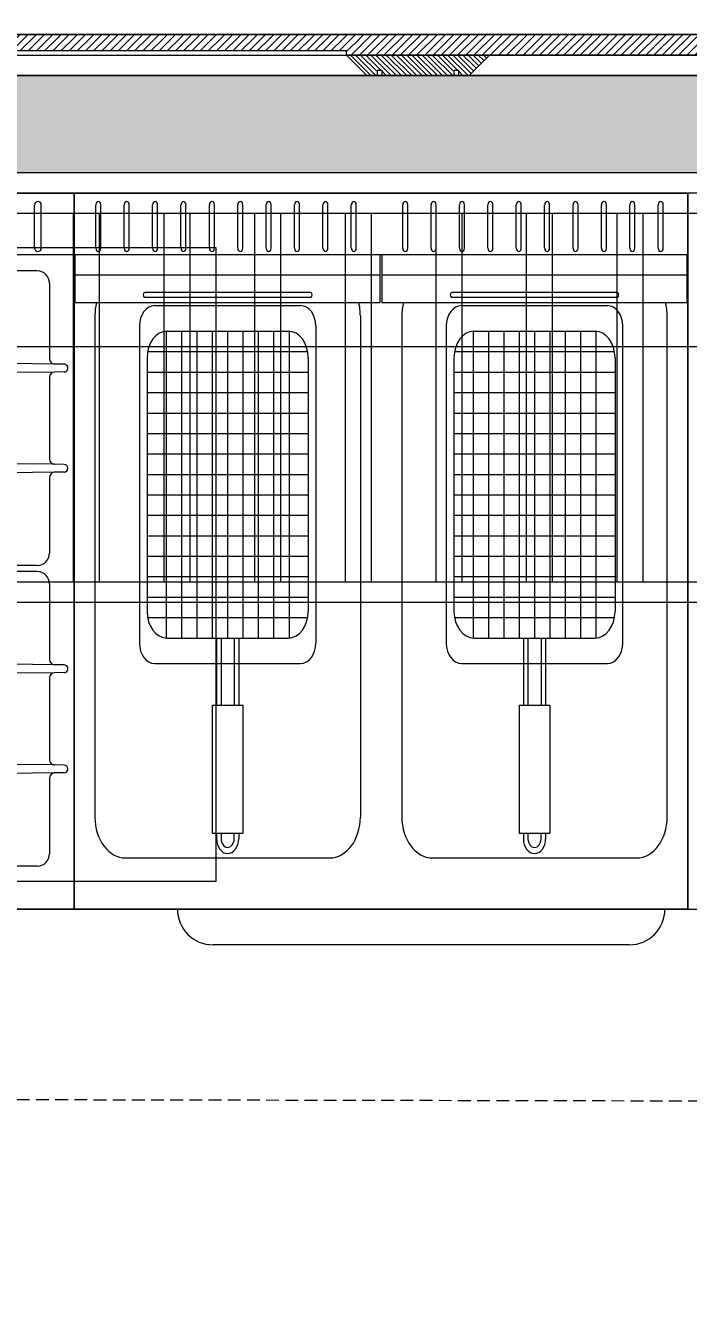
# Model space of a CAD drawing. Header units: millimetres. Extents: x 29001 to 40804, y -8833 to -5892.
# Drawn here: x 35802.4 to 35867.2, y -6212.3 to -6088.4 of the extents above; entities that cross this region are included whole.
import ezdxf

# ---------------------------------------------------------------- set-up
doc = ezdxf.new("R2010")
doc.units = ezdxf.units.MM
doc.linetypes.add('DASHED2', pattern=[0.375, 0.25, -0.125])
doc.layers.get('0').update_dxf_attribs({"lineweight": 0})
doc.layers.get('Defpoints').update_dxf_attribs({"lineweight": 0})
for name, color, linetype, lineweight in [('mutfak-Ekipman', 4, 'Continuous', 0), ('S2000-davlumbaz', 102, 'DASHED2', 0), ('wipeout', 254, 'Continuous', 0), ('xxx_Auto_Kaplama_Ahşap', 34, 'Continuous', 0), ('xxx_Auto_Kaplama_Ahşap Tarama', 16, 'Continuous', 0), ('xxx_Auto_Kaplama_Ayna', 173, 'Continuous', 0), ('xxx_Auto_Kaplama_Mermer', 23, 'Continuous', 0), ('xxx_Auto_Kaplama_Mermer Tarama @ 1', 45, 'Continuous', 0), ('xxx_Auto_Olcu_Ic', 33, 'Continuous', 0)]:
    doc.layers.add(name, color=color, linetype=linetype, lineweight=lineweight)
doc.styles.add('AUTOBAN', font='')
doc.styles.get('AUTOBAN').set_extended_font_data('Helvetica Normal Tr')
doc.dimstyles.new('AUTO_DIM_1-20', dxfattribs={"dimtxt": 4, "dimasz": 0.75, "dimexe": 2, "dimexo": 10, "dimgap": 0.2, "dimtad": 1, "dimdec": 0, "dimrnd": 0.5, "dimdsep": 46, "dimtxsty": 'AUTOBAN', "dimblk": 'ARCHTICK', "dimcen": 2, "dimclrd": 256, "dimclre": 256, "dimclrt": 256, "dimadec": 0, "dimazin": 0, "dimtfac": 1, "dimtdec": 0, "dimtix": 1, "dimtofl": 0, "dimtmove": 1, "dimatfit": 3, "dimfxl": 1, "dimtolj": 1, "dimtzin": 0, "dimlwd": -1, "dimlwe": -1, "dimarcsym": 0})

# ---------------------------------------------------------------- blocks, each defined once
blk = doc.blocks.new('6 AÇIK ATEŞ OCAK 120.70')
at = {"color": 4}
for p, q in [((-11203.34, 12845.19), (-11133.34, 12845.19)), ((-11203.34, 12765.19), (-11203.34, 12845.19)), ((-11203.34, 12845.19), (-11133.34, 12845.19)), ((-11203.34, 12765.19), (-11203.34, 12845.19)), ((-11197.34, 12765.19), (-11197.34, 12845.19)), ((-11197.34, 12765.19), (-11197.34, 12845.19)), ((-11133.34, 12797.19), (-11133.34, 12845.19)), ((-11133.34, 12845.19), (-11133.34, 12765.19)), ((-11133.34, 12845.19), (-11133.34, 12765.19))]:
    blk.add_line(p, q, dxfattribs=at)
at = {"color": 251, "lineweight": 9}
for p, q in [((-11186.62, 12844.19), (-11186.63, 12843.26)), ((-11185.87, 12844.19), (-11185.85, 12843.26)), ((-11176.82, 12844.19), (-11176.83, 12843.26)), ((-11176.07, 12844.19), (-11176.05, 12843.26)), ((-11157.22, 12844.19), (-11157.23, 12843.26)), ((-11156.47, 12844.19), (-11156.45, 12843.26)), ((-11147.42, 12844.19), (-11147.43, 12843.26)), ((-11146.67, 12844.19), (-11146.65, 12843.26)), ((-11194.54, 12842.77), (-11187.13, 12842.77)), ((-11186.63, 12843.22), (-11186.68, 12838.98)), ((-11185.85, 12843.22), (-11185.8, 12838.98)), ((-11185.35, 12842.77), (-11177.33, 12842.77)), ((-11176.83, 12843.22), (-11176.88, 12838.98)), ((-11176.05, 12843.22), (-11176, 12838.98)), ((-11175.55, 12842.77), (-11168.15, 12842.77)), ((-11165.14, 12842.77), (-11157.73, 12842.77)), ((-11157.23, 12843.22), (-11157.28, 12838.98)), ((-11156.45, 12843.22), (-11156.4, 12838.98)), ((-11155.95, 12842.77), (-11147.93, 12842.77)), ((-11147.43, 12843.22), (-11147.48, 12838.98)), ((-11146.65, 12843.22), (-11146.6, 12838.98)), ((-11146.15, 12842.77), (-11138.75, 12842.77)), ((-11197.97, 12841.96), (-11202.19, 12841.96)), ((-11197.97, 12841.96), (-11202.19, 12841.96)), ((-11197.97, 12841.31), (-11202.19, 12841.31)), ((-11195.74, 12841.57), (-11195.74, 12825.19)), ((-11166.94, 12841.57), (-11166.94, 12825.19)), ((-11166.34, 12841.57), (-11166.34, 12825.19)), ((-11137.54, 12841.57), (-11137.54, 12825.19))]:
    blk.add_line(p, q, dxfattribs=at)
for centre, radius, start, end in [((-11186.24, 12844.19), 0.374, 359.7967, 180), ((-11176.44, 12844.19), 0.374, 0, 180), ((-11156.84, 12844.19), 0.374, 359.7967, 180), ((-11147.04, 12844.19), 0.374, 0, 180), ((-11194.54, 12841.57), 1.2, 89.8062, 180), ((-11187.13, 12843.27), 0.5, 270, 359.1142), ((-11185.35, 12843.27), 0.5, 180.7854, 270), ((-11177.33, 12843.27), 0.5, 270, 359.1999), ((-11175.55, 12843.27), 0.5, 180.8022, 270), ((-11168.14, 12841.57), 1.2, 0, 90.1938), ((-11165.14, 12841.57), 1.2, 89.8062, 180), ((-11157.73, 12843.27), 0.5, 270, 359.1142), ((-11155.95, 12843.27), 0.5, 180.7854, 270), ((-11147.93, 12843.27), 0.5, 270, 359.1999), ((-11146.15, 12843.27), 0.5, 180.8022, 270), ((-11138.74, 12841.57), 1.2, 0, 90.1938), ((-11202.19, 12841.64), 0.325, 90, 180), ((-11202.19, 12841.64), 0.325, 180, 270), ((-11197.97, 12841.64), 0.325, 0, 90), ((-11197.97, 12841.64), 0.325, 270, 0)]:
    blk.add_arc(centre, radius, start, end, dxfattribs=at)
blk = doc.blocks.new('İTH FRİTÖZ 8070')
for p, q in [((0, 0), (0, 70)), ((0, 70), (80, 70)), ((0, 0), (0, 70)), ((0, 70), (80, 70)), ((80, 70), (80, 0)), ((80, 70), (80, 0)), ((0, 64), (80, 64)), ((0, 64), (80, 64)), ((0.1, 62), (39.9, 62)), ((40.1, 62), (79.9, 62)), ((80, 0), (0, 0))]:
    blk.add_line(p, q)
at = {"color": 251, "lineweight": 9}
for p, q in [((2.82, 64.62), (2.82, 68.85)), ((3.47, 64.62), (3.47, 68.85)), ((6.52, 64.62), (6.52, 68.85)), ((7.17, 64.62), (7.17, 68.85)), ((7.17, 64.62), (7.17, 68.85)), ((10.22, 64.62), (10.22, 68.85)), ((10.87, 64.62), (10.87, 68.85)), ((10.87, 64.62), (10.87, 68.85)), ((13.92, 64.62), (13.92, 68.85)), ((14.57, 64.62), (14.57, 68.85)), ((14.57, 64.62), (14.57, 68.85)), ((17.62, 64.62), (17.62, 68.85)), ((18.27, 64.62), (18.27, 68.85)), ((18.27, 64.62), (18.27, 68.85)), ((21.32, 64.62), (21.32, 68.85)), ((21.97, 64.62), (21.97, 68.85)), ((21.97, 64.62), (21.97, 68.85)), ((25.02, 64.62), (25.02, 68.85)), ((25.67, 64.62), (25.67, 68.85)), ((25.67, 64.62), (25.67, 68.85)), ((28.72, 64.62), (28.72, 68.85)), ((29.37, 64.62), (29.37, 68.85)), ((29.37, 64.62), (29.37, 68.85)), ((32.42, 64.62), (32.42, 68.85)), ((33.07, 64.62), (33.07, 68.85)), ((33.07, 64.62), (33.07, 68.85)), ((36.12, 64.62), (36.12, 68.85)), ((36.77, 64.62), (36.77, 68.85)), ((36.77, 64.62), (36.77, 68.85)), ((42.82, 64.62), (42.82, 68.85)), ((43.47, 64.62), (43.47, 68.85)), ((46.52, 64.62), (46.52, 68.85)), ((47.17, 64.62), (47.17, 68.85)), ((47.17, 64.62), (47.17, 68.85)), ((50.22, 64.62), (50.22, 68.85)), ((50.87, 64.62), (50.87, 68.85)), ((50.87, 64.62), (50.87, 68.85)), ((53.92, 64.62), (53.92, 68.85)), ((54.57, 64.62), (54.57, 68.85)), ((54.57, 64.62), (54.57, 68.85)), ((57.62, 64.62), (57.62, 68.85)), ((58.27, 64.62), (58.27, 68.85)), ((58.27, 64.62), (58.27, 68.85)), ((61.32, 64.62), (61.32, 68.85)), ((61.97, 64.62), (61.97, 68.85)), ((61.97, 64.62), (61.97, 68.85)), ((65.02, 64.62), (65.02, 68.85)), ((65.67, 64.62), (65.67, 68.85)), ((65.67, 64.62), (65.67, 68.85)), ((68.72, 64.62), (68.72, 68.85)), ((69.37, 64.62), (69.37, 68.85)), ((69.37, 64.62), (69.37, 68.85)), ((72.42, 64.62), (72.42, 68.85)), ((73.07, 64.62), (73.07, 68.85)), ((73.07, 64.62), (73.07, 68.85)), ((76.12, 64.62), (76.12, 68.85)), ((76.77, 64.62), (76.77, 68.85)), ((76.77, 64.62), (76.77, 68.85)), ((39.9, 59.3), (39.9, 64)), ((40.1, 64), (40.1, 59.3)), ((79.9, 59.3), (79.9, 64)), ((30.75, 60.3), (9.25, 60.3)), ((30.75, 59.8), (9.25, 59.8)), ((70.75, 60.3), (49.25, 60.3)), ((70.75, 59.8), (49.25, 59.8)), ((0.1, 59.3), (39.9, 59.3)), ((10.5, 59), (29.5, 59)), ((40.1, 59.3), (79.9, 59.3)), ((50.5, 59), (69.5, 59)), ((2.7, 58), (2.7, 9)), ((37.3, 58), (37.3, 9)), ((42.7, 58), (42.7, 9)), ((77.3, 9), (77.3, 58)), ((8.5, 57), (8.5, 26)), ((12, 56.5), (12, 26.5)), ((12.1, 56.5), (27.9, 56.5)), ((14, 56.5), (14, 26.5)), ((16, 56.5), (16, 26.5)), ((18, 56.5), (18, 26.5)), ((20, 56.5), (20, 26.5)), ((22, 56.5), (22, 26.5)), ((24, 56.5), (24, 26.5)), ((26, 56.5), (26, 26.5)), ((28, 56.5), (28, 26.5)), ((31.5, 57), (31.5, 26)), ((48.5, 57), (48.5, 26)), ((52, 56.5), (52, 26.5)), ((52.1, 56.5), (67.9, 56.5)), ((54, 56.5), (54, 26.5)), ((56, 56.5), (56, 26.5)), ((58, 56.5), (58, 26.5)), ((60, 56.5), (60, 26.5)), ((62, 56.5), (62, 26.5)), ((64, 56.5), (64, 26.5)), ((66, 56.5), (66, 26.5)), ((68, 56.5), (68, 26.5)), ((71.5, 26), (71.5, 57)), ((9.5, 53.9), (9.5, 29.1)), ((9.57, 54.5), (30.43, 54.5)), ((30.5, 53.9), (30.5, 29.1)), ((49.5, 53.9), (49.5, 29.1)), ((49.57, 54.5), (70.43, 54.5)), ((70.5, 53.9), (70.5, 29.1)), ((9.5, 52.5), (30.5, 52.5)), ((49.5, 52.5), (70.5, 52.5)), ((9.5, 50.5), (30.5, 50.5)), ((49.5, 50.5), (70.5, 50.5)), ((9.5, 48.5), (30.5, 48.5)), ((49.5, 48.5), (70.5, 48.5)), ((9.5, 46.5), (30.5, 46.5)), ((49.5, 46.5), (70.5, 46.5)), ((9.5, 44.5), (30.5, 44.5)), ((49.5, 44.5), (70.5, 44.5)), ((9.5, 42.5), (30.5, 42.5)), ((49.5, 42.5), (70.5, 42.5)), ((9.5, 40.5), (30.5, 40.5)), ((49.5, 40.5), (70.5, 40.5)), ((9.5, 38.5), (30.5, 38.5)), ((49.5, 38.5), (70.5, 38.5)), ((9.5, 36.5), (30.5, 36.5)), ((49.5, 36.5), (70.5, 36.5)), ((9.5, 34.5), (30.5, 34.5)), ((49.5, 34.5), (70.5, 34.5)), ((9.5, 32.5), (30.5, 32.5)), ((49.5, 32.5), (70.5, 32.5)), ((9.5, 30.5), (30.5, 30.5)), ((49.5, 30.5), (70.5, 30.5)), ((9.57, 28.5), (30.43, 28.5)), ((49.57, 28.5), (70.43, 28.5)), ((12.1, 26.5), (27.9, 26.5)), ((18.55, 26.5), (18.55, 19.93)), ((19.15, 26.5), (19.15, 19.93)), ((20.85, 26.5), (20.85, 19.93)), ((21.45, 26.5), (21.45, 19.93)), ((52.1, 26.5), (67.9, 26.5)), ((58.55, 26.5), (58.55, 19.93)), ((59.15, 26.5), (59.15, 19.93)), ((60.85, 26.5), (60.85, 19.93)), ((61.45, 26.5), (61.45, 19.93)), ((10.5, 24), (29.5, 24)), ((20.85, 23.97), (19.15, 23.97)), ((50.5, 24), (69.5, 24)), ((60.85, 23.97), (59.15, 23.97)), ((18, 19.93), (18, 7.43)), ((18, 19.93), (22, 19.93)), ((22, 19.93), (22, 7.43)), ((58, 19.93), (58, 7.43)), ((58, 19.93), (62, 19.93)), ((62, 19.93), (62, 7.43)), ((18, 7.43), (22, 7.43)), ((18.55, 7.43), (18.55, 6.88)), ((19.15, 7.43), (19.15, 6.88)), ((20.85, 6.88), (20.85, 7.43)), ((21.45, 7.43), (21.45, 6.88)), ((58, 7.43), (62, 7.43)), ((58.55, 7.43), (58.55, 6.88)), ((59.15, 7.43), (59.15, 6.88)), ((60.85, 6.88), (60.85, 7.43)), ((61.45, 7.43), (61.45, 6.88)), ((6.7, 5), (33.3, 5)), ((46.7, 5), (73.3, 5))]:
    blk.add_line(p, q, dxfattribs=at)
at = {"color": 251}
blk.add_line((0.1, 64), (0.1, 59.3), dxfattribs=at)
at = {"color": 251, "lineweight": 9}
for centre, radius, start, end in [((3.15, 68.85), 0.325, 90, 180), ((3.15, 68.85), 0.325, 0, 90), ((6.85, 68.85), 0.325, 90, 180), ((6.85, 68.85), 0.325, 0, 90), ((10.55, 68.85), 0.325, 90, 180), ((10.55, 68.85), 0.325, 0, 90), ((14.25, 68.85), 0.325, 90, 180), ((14.25, 68.85), 0.325, 0, 90), ((17.95, 68.85), 0.325, 90, 180), ((17.95, 68.85), 0.325, 0, 90), ((21.65, 68.85), 0.325, 90, 180), ((21.65, 68.85), 0.325, 0, 90), ((25.35, 68.85), 0.325, 90, 180), ((25.35, 68.85), 0.325, 0, 90), ((29.05, 68.85), 0.325, 90, 180), ((29.05, 68.85), 0.325, 0, 90), ((32.75, 68.85), 0.325, 90, 180), ((32.75, 68.85), 0.325, 0, 90), ((36.45, 68.85), 0.325, 90, 180), ((36.45, 68.85), 0.325, 0, 90), ((43.15, 68.85), 0.325, 90, 180), ((43.15, 68.85), 0.325, 0, 90), ((46.85, 68.85), 0.325, 90, 180), ((46.85, 68.85), 0.325, 0, 90), ((50.55, 68.85), 0.325, 90, 180), ((50.55, 68.85), 0.325, 0, 90), ((54.25, 68.85), 0.325, 90, 180), ((54.25, 68.85), 0.325, 0, 90), ((57.95, 68.85), 0.325, 90, 180), ((57.95, 68.85), 0.325, 0, 90), ((61.65, 68.85), 0.325, 90, 180), ((61.65, 68.85), 0.325, 0, 90), ((65.35, 68.85), 0.325, 90, 180), ((65.35, 68.85), 0.325, 0, 90), ((69.05, 68.85), 0.325, 90, 180), ((69.05, 68.85), 0.325, 0, 90), ((72.75, 68.85), 0.325, 90, 180), ((72.75, 68.85), 0.325, 0, 90), ((76.45, 68.85), 0.325, 90, 180), ((76.45, 68.85), 0.325, 0, 90), ((3.15, 64.62), 0.325, 180, 270), ((3.15, 64.62), 0.325, 270, 0), ((6.85, 64.62), 0.325, 180, 270), ((6.85, 64.62), 0.325, 270, 0), ((10.55, 64.62), 0.325, 180, 270), ((10.55, 64.62), 0.325, 270, 0), ((14.25, 64.62), 0.325, 180, 270), ((14.25, 64.62), 0.325, 270, 0), ((17.95, 64.62), 0.325, 180, 270), ((17.95, 64.62), 0.325, 270, 0), ((21.65, 64.62), 0.325, 180, 270), ((21.65, 64.62), 0.325, 270, 0), ((25.35, 64.62), 0.325, 180, 270), ((25.35, 64.62), 0.325, 270, 0), ((29.05, 64.62), 0.325, 180, 270), ((29.05, 64.62), 0.325, 270, 0), ((32.75, 64.62), 0.325, 180, 270), ((32.75, 64.62), 0.325, 270, 0), ((36.45, 64.62), 0.325, 180, 270), ((36.45, 64.62), 0.325, 270, 0), ((43.15, 64.62), 0.325, 180, 270), ((43.15, 64.62), 0.325, 270, 0), ((46.85, 64.62), 0.325, 180, 270), ((46.85, 64.62), 0.325, 270, 0), ((50.55, 64.62), 0.325, 180, 270), ((50.55, 64.62), 0.325, 270, 0), ((54.25, 64.62), 0.325, 180, 270), ((54.25, 64.62), 0.325, 270, 0), ((57.95, 64.62), 0.325, 180, 270), ((57.95, 64.62), 0.325, 270, 0), ((61.65, 64.62), 0.325, 180, 270), ((61.65, 64.62), 0.325, 270, 0), ((65.35, 64.62), 0.325, 180, 270), ((65.35, 64.62), 0.325, 270, 0), ((69.05, 64.62), 0.325, 180, 270), ((69.05, 64.62), 0.325, 270, 0), ((72.75, 64.62), 0.325, 180, 270), ((72.75, 64.62), 0.325, 270, 0), ((76.45, 64.62), 0.325, 180, 270), ((76.45, 64.62), 0.325, 270, 0), ((9.25, 60.05), 0.25, 90, 270.0001), ((30.75, 60.05), 0.25, 269.9999, 90), ((49.25, 60.05), 0.25, 90, 270.0001), ((70.75, 60.05), 0.25, 269.9999, 90), ((6.7, 58), 4, 161.0347, 180), ((10.5, 57), 2, 90, 180), ((29.5, 57), 2, 0, 90), ((33.3, 58), 4, 0, 18.9653), ((46.7, 58), 4, 161.0347, 180), ((50.5, 57), 2, 90, 180), ((69.5, 57), 2, 0, 90), ((73.3, 58), 4, 0, 18.9653), ((12.1, 53.9), 2.6, 90, 180), ((27.9, 53.9), 2.6, 0, 90), ((52.1, 53.9), 2.6, 90, 180), ((67.9, 53.9), 2.6, 0, 90), ((12.1, 29.1), 2.6, 180, 270), ((27.9, 29.1), 2.6, 270, 0), ((52.1, 29.1), 2.6, 180, 270), ((67.9, 29.1), 2.6, 270, 0), ((10.5, 26), 2, 180, 270), ((29.5, 26), 2, 270, 0), ((50.5, 26), 2, 180, 270), ((69.5, 26), 2, 270, 0), ((6.7, 9), 4, 180, 270), ((33.3, 9), 4, 270, 0), ((46.7, 9), 4, 180, 270), ((73.3, 9), 4, 270, 0), ((20, 6.88), 1.45, 180, 0), ((20, 6.88), 0.85, 180, 0), ((60, 6.88), 1.45, 180, 0), ((60, 6.88), 0.85, 180, 0)]:
    blk.add_arc(centre, radius, start, end, dxfattribs=at)
blk = doc.blocks.new('A$C3D3D1144')
at = {"color": 40, "linetype": 'Continuous'}
for p, q in [((300, 74.6), (0, 74.6)), ((300, 4.6), (300, 74.6)), ((300, 72.6), (0, 72.6)), ((0, 4.6), (300, 4.6))]:
    blk.add_line(p, q, dxfattribs=at)
at = {"color": 251, "linetype": 'Continuous'}
blk.add_line((294.25, 1.1), (253.59, 1.1), dxfattribs=at)
at = {"color": 251}
blk.add_lwpolyline([(2.54, 69.29), (253.84, 69.29), (253.84, 7.29), (2.54, 7.29)], close=True, dxfattribs=at)
at = {"color": 251, "linetype": 'Continuous'}
for centre, start, end in [((253.59, 4.6), 180, 270), ((294.25, 4.6), 270, 0)]:
    blk.add_arc(centre, 3.5, start, end, dxfattribs=at)
blk = doc.blocks.new('A$C03FD2C9A')
at = {"color": 4}
for p, q in [((170, 40), (0, 40)), ((167.47, 38), (2.53, 38)), ((2.53, 2), (167.47, 2)), ((0, 0), (170, 0))]:
    blk.add_line(p, q, dxfattribs=at)
at = {"color": 251}
for p, q in [((69.91, 38), (69.91, 2)), ((72.44, 38), (72.44, 2)), ((78.77, 38), (78.77, 2)), ((81.3, 38), (81.3, 2)), ((87.63, 38), (87.63, 2)), ((90.16, 38), (90.16, 2)), ((96.49, 38), (96.49, 2)), ((99.02, 38), (99.02, 2)), ((105.35, 38), (105.35, 2)), ((107.88, 38), (107.88, 2)), ((114.2, 38), (114.2, 2)), ((116.74, 38), (116.74, 2)), ((123.06, 38), (123.06, 2)), ((125.59, 38), (125.59, 2))]:
    blk.add_line(p, q, dxfattribs=at)
blk = doc.blocks.new('_ArchTick')
at = {"color": 0, "linetype": 'ByBlock', "const_width": 0.15}
blk.add_lwpolyline([(-0.5, -0.5), (0.5, 0.5)], dxfattribs=at)
blk = doc.blocks.new('*D303')
at = {"layer": 'Defpoints', "color": 0, "transparency": 16777216}
for p in [(35352.16, -6116.65, 0.02), (35963.42, -6116.58, 0.02), (35963.42, -6119.8)]:
    blk.add_point(p, dxfattribs=at)
at = {"layer": 'xxx_Auto_Olcu_Ic', "transparency": 16777216}
for p, q in [((35352.16, -6119.8), (35963.42, -6119.8)), ((35352.16, -6126.65), (35352.16, -6121.8)), ((35963.42, -6126.58), (35963.42, -6121.8))]:
    blk.add_line(p, q, dxfattribs=at)
at = {"layer": 'xxx_Auto_Olcu_Ic', "transparency": 16777216, "xscale": 0.75, "yscale": 0.75, "zscale": 0.75, "rotation": 180}
blk.add_blockref('_ArchTick', (35352.16, -6119.8), dxfattribs=at)
at = {"layer": 'xxx_Auto_Olcu_Ic', "transparency": 16777216, "xscale": 0.75, "yscale": 0.75, "zscale": 0.75}
blk.add_blockref('_ArchTick', (35963.42, -6119.8), dxfattribs=at)
at = {"layer": 'xxx_Auto_Olcu_Ic', "transparency": 16777216, "insert": (35657.79, -6117.6), "char_height": 4, "attachment_point": 5, "style": 'AUTOBAN', "bg_fill": 3, "box_fill_scale": 1.1, "bg_fill_color": 256, "bg_fill_true_color": 13158600, "bg_fill_transparency": 0}
blk.add_mtext('\\A1;612', dxfattribs=at)

msp = doc.modelspace()

# ---------------------------------------------------------------- hatches: boundary and pattern name
at = {"layer": 'xxx_Auto_Kaplama_Ahşap'}
h = msp.add_hatch(dxfattribs=at)
h.set_pattern_fill('JIS_WOOD', color=256, scale=0.8)
h.set_pattern_definition([(45, (7242.13747, 44257.3772), (-0.3999999993, 0.3999999993), [])])
h.paths.add_polyline_path([(35923.3, -6089.29), (35338.16, -6089.29), (35340.16, -6091.29), (35923.3, -6091.29)])
at = {"layer": 'xxx_Auto_Kaplama_Ahşap Tarama'}
h = msp.add_hatch(dxfattribs=at)
h.set_pattern_fill('JIS_WOOD', color=256, scale=0.5, angle=-90)
h.set_pattern_definition([(315, (137751.11563, 50095.7463), (0.2499999996, 0.2499999996), [])])
h.paths.add_polyline_path([(35836.72, -6092.8), (35836.72, -6093.3), (35835.72, -6093.3), (35833.75, -6091.3), (35847.72, -6091.3), (35845.72, -6093.3), (35844.72, -6093.3), (35844.72, -6092.8), (35844.22, -6092.8), (35844.22, -6093.3), (35837.22, -6093.3), (35837.22, -6092.8)])
at = {"layer": 'xxx_Auto_Kaplama_Mermer Tarama @ 1', "true_color": 0xb0a4a0}
h = msp.add_hatch(dxfattribs=at)
h.set_pattern_fill('DOTS', color=253, scale=1.5, angle=540)
h.set_pattern_definition([(180, (-5781.235, 47363.3157), (-1.190625, -2.38125), [0, -2.38125])])
edge = h.paths.add_edge_path()
edge.add_line((35342.17, -6093.3), (35963.51, -6093.3))
edge.add_line((35963.51, -6093.3), (35963.51, -6102.8))
edge.add_line((35963.51, -6102.8), (35352.16, -6102.8))
edge.add_line((35352.16, -6102.8), (35352.16, -6247.8))
edge.add_line((35352.16, -6247.8), (35387.16, -6247.8))
edge.add_line((35387.16, -6247.8), (35387.19, -6270.4))
edge.add_line((35387.19, -6270.4), (35387.19, -6293.4))
edge.add_arc((35402.58, -6292.44), 15.42, 183.5929, 227.6554)
edge.add_arc((35402.58, -6292.44), 15.42, 227.6554, 260.3124)
edge.add_line((35399.99, -6307.64), (35965.93, -6309.29))
edge.add_line((35965.93, -6309.29), (35965.93, -6315.94))
edge.add_line((35965.93, -6315.94), (35965.93, -6331.29))
edge.add_arc((35937.9, -6325.77), 28.56, 279.0097, 348.8638, ccw=False)
edge.add_line((35942.38, -6353.98), (35883.38, -6353.84))
edge.add_line((35883.38, -6353.84), (35875.45, -6353.82))
edge.add_line((35875.45, -6353.82), (35368.63, -6352.61))
edge.add_arc((35368.62, -6326.11), 26.5, 183.3004, 270.0252, ccw=False)
edge.add_line((35342.17, -6327.64), (35342.17, -6093.3))

# ---------------------------------------------------------------- linework, layer by layer
at = {"color": 4}
for p, q in [((35867.16, -6104.8, 0.02), (35867.16, -6174.8, 0.02)), ((35867.16, -6174.8, 0.02), (35907.16, -6174.8, 0.02))]:
    msp.add_line(p, q, dxfattribs=at)
at = {"layer": 'S2000-davlumbaz', "ltscale": 5}
msp.add_line((35965.93, -6193.77, 0.02), (35457.43, -6192.8, 0.02), dxfattribs=at)
at = {"layer": 'xxx_Auto_Kaplama_Ahşap', "linetype": 'Continuous'}
for p, q in [((35340.16, -6089.3, 0.02), (35967.93, -6089.3, 0.02)), ((35965.93, -6091.3, 0.02), (35340.16, -6091.3, 0.02))]:
    msp.add_line(p, q, dxfattribs=at)
at = {"layer": 'xxx_Auto_Kaplama_Ahşap', "elevation": 0.02}
msp.add_lwpolyline([(35336.99, -6088.12), (35338.16, -6089.3), (35967.93, -6089.3), (35969.72, -6087.5), (35336.99, -6087.5)], dxfattribs=at)
msp.add_lwpolyline([(35340.16, -6091.3), (35965.93, -6091.3), (35967.93, -6089.3), (35338.16, -6089.3)], close=True, dxfattribs=at)
at = {"layer": 'xxx_Auto_Kaplama_Ahşap', "linetype": 'Continuous', "elevation": 0.02}
msp.add_lwpolyline([(35847.77, -6091.3), (35845.77, -6093.3), (35844.77, -6093.3), (35844.77, -6092.8), (35844.27, -6092.8), (35844.27, -6093.3), (35837.27, -6093.3), (35837.27, -6092.8), (35836.77, -6092.8), (35836.77, -6093.3), (35835.77, -6093.3), (35833.77, -6091.3)], close=True, dxfattribs=at)
msp.add_lwpolyline([(35847.77, -6091.3), (35845.77, -6093.3), (35844.77, -6093.3), (35844.77, -6092.8), (35844.27, -6092.8), (35844.27, -6093.3), (35837.27, -6093.3), (35837.27, -6092.8), (35836.77, -6092.8), (35836.77, -6093.3), (35835.77, -6093.3), (35833.77, -6091.3)], close=True, dxfattribs=at)
at = {"layer": 'xxx_Auto_Kaplama_Ahşap Tarama', "elevation": 0.02}
msp.add_lwpolyline([(35963.93, -6093.3), (35718.62, -6093.3)], dxfattribs=at)
at = {"layer": 'xxx_Auto_Kaplama_Ayna', "elevation": 0.02}
msp.add_lwpolyline([(35722.62, -6090.9), (35722.62, -6091.3), (35833.77, -6091.3), (35833.77, -6090.9), (35722.62, -6090.9)], dxfattribs=at)
at = {"layer": 'xxx_Auto_Kaplama_Mermer', "elevation": 0.02}
msp.add_lwpolyline([(35342.17, -6093.3), (35963.51, -6093.3), (35963.51, -6102.8), (35352.16, -6102.8), (35352.16, -6247.8), (35387.16, -6247.8), (35387.19, -6293.4), (35387.19, -6293.4, 0.347843), (35399.99, -6307.64), (35405.18, -6307.64), (35965.93, -6309.29), (35965.93, -6322.58), (35965.93, -6331.29, -0.138789), (35958.84, -6345.01, -0.20399), (35942.38, -6353.98), (35368.62, -6352.61, -0.39745), (35342.17, -6327.64), (35342.17, -6093.3)], format="xyb", dxfattribs=at)

# ---------------------------------------------------------------- block references
for name, p in [('A$C3D3D1144', (35567.16, -6179.4, 0.02)), ('A$C03FD2C9A', (35737.16, -6144.8, 0.02))]:
    msp.add_blockref(name, p)
at = {"layer": 'mutfak-Ekipman', "rotation": 270}
msp.add_blockref('6 AÇIK ATEŞ OCAK 120.70', (22961.98, -17308.14, 0.02), dxfattribs=at)
at = {"layer": 'mutfak-Ekipman', "xscale": 0.75}
msp.add_blockref('İTH FRİTÖZ 8070', (35807.16, -6174.8, 0.02), dxfattribs=at)

# ---------------------------------------------------------------- next in the draw order: dimensions: what is measured, and where the dimension line sits
at = {"layer": 'xxx_Auto_Olcu_Ic'}
dim = msp.add_linear_dim(base=(35963.42, -6119.8), p1=(35352.16, -6116.65, 0.02), p2=(35963.42, -6116.58, 0.02), dimstyle='AUTO_DIM_1-20', override={"dimtfill": 1}, dxfattribs=at)
dim.commit()
dim.dimension.update_dxf_attribs({"geometry": '*D303', "text_midpoint": (35657.79, -6117.6)})

# ---------------------------------------------------------------- next in the draw order: wipeouts: each hides what was drawn before it
msp.add_wipeout([(35722.61, -6090.9), (35722.61, -6091.1), (35722.61, -6091.3), (35833.77, -6091.3), (35833.77, -6090.9)]).translate(0, 0, 0.02).dxf.layer = 'wipeout'

# ---------------------------------------------------------------- next in the draw order: linework, layer by layer
at = {"layer": 'xxx_Auto_Kaplama_Ayna', "elevation": 0.02}
msp.add_lwpolyline([(35722.61, -6090.9), (35722.61, -6091.3), (35833.77, -6091.3), (35833.77, -6090.9), (35722.61, -6090.9)], dxfattribs=at)

doc.saveas('drawing.dxf')
